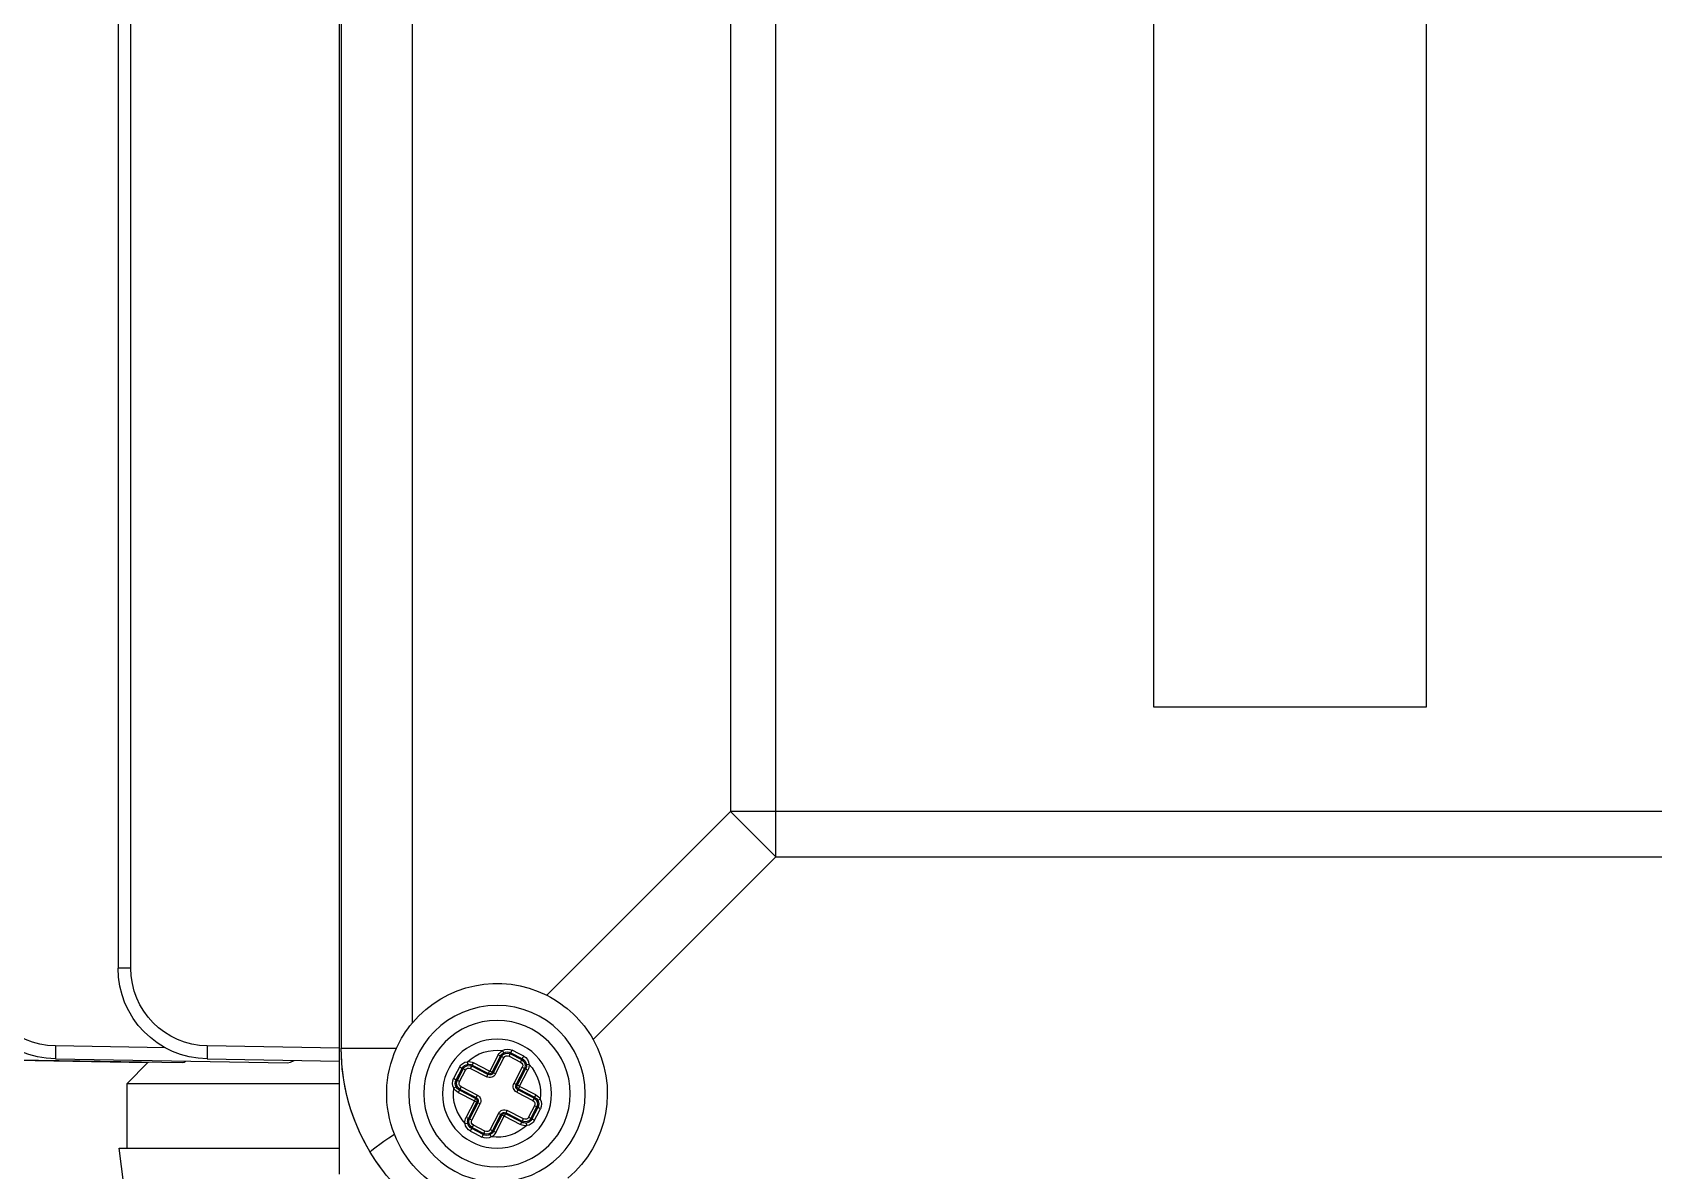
# Model space of a CAD drawing. Header units: millimetres. Extents: x -225363 to 347188, y -782467 to 813415.
# Drawn here: x 50924.2 to 50986.6, y 20569.3 to 20613.1 of the extents above; entities that cross this region are included whole.
import ezdxf

# ---------------------------------------------------------------- set-up
doc = ezdxf.new("R2010")
doc.units = ezdxf.units.MM

# ---------------------------------------------------------------- blocks, each defined once
blk = doc.blocks.new('MB bom')
at = {"color": 8, "linetype": 'Continuous'}
for p, q in [((-199007.62, 638613.284), (-199007.62, 638690.176)), ((-199005.877, 638690.176), (-199005.877, 638613.284)), ((-198937.351, 638638.342), (-199001.851, 638638.341)), ((-199001.851, 638638.341), (-199001.851, 638627.841)), ((-199001.851, 638627.841), (-198937.351, 638627.842)), ((-199014.661, 638606.242), (-199007.62, 638613.284)), ((-199007.62, 638613.284), (-199005.877, 638613.284)), ((-199007.62, 638613.284), (-199007.403, 638613.065)), ((-199007.403, 638613.065), (-199007.185, 638612.847)), ((-199005.877, 638613.284), (-198933.324, 638613.284)), ((-199005.877, 638613.284), (-199005.877, 638611.54)), ((-199007.185, 638612.847), (-199006.968, 638612.629)), ((-199006.968, 638612.629), (-199006.75, 638612.41)), ((-199006.75, 638612.41), (-199006.532, 638612.192)), ((-199006.532, 638612.192), (-199006.313, 638611.975)), ((-199006.313, 638611.975), (-199006.095, 638611.757)), ((-199006.095, 638611.757), (-199005.877, 638611.54)), ((-199005.877, 638611.54), (-199012.957, 638604.46)), ((-198933.324, 638611.541), (-199005.877, 638611.54)), ((-199017.978, 638603.686), (-199017.88, 638603.671)), ((-199017.776, 638603.985), (-199017.597, 638604.075)), ((-199017.776, 638603.985), (-199017.767, 638603.967)), ((-199017.767, 638603.967), (-199017.758, 638603.95)), ((-199017.758, 638603.95), (-199017.749, 638603.934)), ((-199017.749, 638603.934), (-199017.742, 638603.92)), ((-199017.742, 638603.92), (-199017.735, 638603.908)), ((-199017.735, 638603.908), (-199017.73, 638603.898)), ((-199017.73, 638603.898), (-199017.726, 638603.892)), ((-199017.726, 638603.892), (-199017.725, 638603.889)), ((-199017.28, 638604.118), (-199017.725, 638603.889)), ((-199017.704, 638603.849), (-199017.725, 638603.889)), ((-199017.704, 638603.849), (-199017.26, 638604.078)), ((-199017.704, 638603.849), (-199017.658, 638603.76)), ((-199017.214, 638603.989), (-199017.658, 638603.76)), ((-199017.597, 638604.075), (-199017.329, 638604.215)), ((-199017.329, 638604.215), (-199017.32, 638604.197)), ((-199017.32, 638604.197), (-199017.311, 638604.18)), ((-199017.311, 638604.18), (-199017.303, 638604.164)), ((-199017.303, 638604.164), (-199017.296, 638604.15)), ((-199017.296, 638604.15), (-199017.289, 638604.137)), ((-199017.289, 638604.137), (-199017.285, 638604.128)), ((-199017.285, 638604.128), (-199017.282, 638604.121)), ((-199017.282, 638604.121), (-199017.28, 638604.118)), ((-199017.26, 638604.078), (-199017.28, 638604.118)), ((-199017.26, 638604.078), (-199017.214, 638603.989)), ((-199016.927, 638603.972), (-199017.016, 638603.926)), ((-199016.694, 638603.302), (-199017.016, 638603.926)), ((-199016.966, 638604.206), (-199017.012, 638604.117)), ((-199016.927, 638603.972), (-199016.887, 638603.992)), ((-199016.927, 638603.972), (-199016.606, 638603.348)), ((-199016.798, 638604.038), (-199016.887, 638603.992)), ((-199016.565, 638603.368), (-199016.887, 638603.992)), ((-199016.798, 638604.038), (-199016.477, 638603.414)), ((-199016.465, 638603.41), (-199015.842, 638603.732)), ((-199015.796, 638603.643), (-199016.42, 638603.322)), ((-199016.399, 638603.282), (-199015.775, 638603.603)), ((-199015.796, 638603.643), (-199015.842, 638603.732)), ((-199015.775, 638603.603), (-199015.796, 638603.643)), ((-199015.729, 638603.515), (-199015.775, 638603.603)), ((-199015.623, 638603.673), (-199015.61, 638603.772)), ((-199017.939, 638603.45), (-199017.85, 638603.496)), ((-199017.617, 638602.826), (-199017.939, 638603.45)), ((-199017.81, 638603.516), (-199017.85, 638603.496)), ((-199017.85, 638603.496), (-199017.529, 638602.872)), ((-199017.81, 638603.516), (-199017.722, 638603.562)), ((-199017.489, 638602.892), (-199017.81, 638603.516)), ((-199017.722, 638603.562), (-199017.4, 638602.938)), ((-199016.606, 638603.348), (-199016.694, 638603.302)), ((-199016.606, 638603.348), (-199016.565, 638603.368)), ((-199016.477, 638603.414), (-199016.565, 638603.368)), ((-199016.465, 638603.41), (-199016.42, 638603.322)), ((-199016.399, 638603.282), (-199016.42, 638603.322)), ((-199016.399, 638603.282), (-199016.353, 638603.193)), ((-199015.729, 638603.515), (-199016.353, 638603.193)), ((-199015.531, 638603.451), (-199015.443, 638603.497)), ((-199015.302, 638603.007), (-199015.531, 638603.451)), ((-199015.443, 638603.497), (-199015.403, 638603.518)), ((-199015.443, 638603.497), (-199015.214, 638603.053)), ((-199015.403, 638603.518), (-199015.4, 638603.519)), ((-199015.174, 638603.073), (-199015.403, 638603.518)), ((-199015.4, 638603.519), (-199015.393, 638603.523)), ((-199015.393, 638603.523), (-199015.384, 638603.528)), ((-199015.384, 638603.528), (-199015.372, 638603.535)), ((-199015.372, 638603.535), (-199015.357, 638603.542)), ((-199015.357, 638603.542), (-199015.341, 638603.551)), ((-199015.341, 638603.551), (-199015.324, 638603.56)), ((-199015.324, 638603.56), (-199015.307, 638603.569)), ((-199015.307, 638603.569), (-199015.216, 638603.39)), ((-199015.302, 638603.007), (-199015.214, 638603.053)), ((-199015.216, 638603.39), (-199015.076, 638603.122)), ((-199015.214, 638603.053), (-199015.174, 638603.073)), ((-199015.174, 638603.073), (-199015.17, 638603.075)), ((-199015.17, 638603.075), (-199015.164, 638603.078)), ((-199015.164, 638603.078), (-199015.154, 638603.082)), ((-199015.154, 638603.082), (-199015.142, 638603.089)), ((-199015.142, 638603.089), (-199015.127, 638603.096)), ((-199015.127, 638603.096), (-199015.111, 638603.104)), ((-199015.111, 638603.104), (-199015.094, 638603.113)), ((-199015.094, 638603.113), (-199015.076, 638603.122)), ((-199018.245, 638602.493), (-199017.621, 638602.815)), ((-199018.245, 638602.493), (-199018.199, 638602.404)), ((-199017.575, 638602.726), (-199018.199, 638602.404)), ((-199018.179, 638602.364), (-199018.199, 638602.404)), ((-199018.179, 638602.364), (-199017.555, 638602.686)), ((-199018.179, 638602.364), (-199018.133, 638602.276)), ((-199017.509, 638602.597), (-199018.133, 638602.276)), ((-199017.621, 638602.815), (-199017.575, 638602.726)), ((-199017.617, 638602.826), (-199017.529, 638602.872)), ((-199017.555, 638602.686), (-199017.575, 638602.726)), ((-199017.555, 638602.686), (-199017.509, 638602.597)), ((-199017.489, 638602.892), (-199017.529, 638602.872)), ((-199017.489, 638602.892), (-199017.4, 638602.938)), ((-199015.989, 638602.487), (-199015.366, 638602.809)), ((-199015.989, 638602.487), (-199015.944, 638602.399)), ((-199015.32, 638602.72), (-199015.944, 638602.399)), ((-199015.944, 638602.399), (-199015.923, 638602.358)), ((-199015.923, 638602.358), (-199015.299, 638602.68)), ((-199015.923, 638602.358), (-199015.877, 638602.27)), ((-199015.254, 638602.591), (-199015.877, 638602.27)), ((-199015.366, 638602.809), (-199015.32, 638602.72)), ((-199015.32, 638602.72), (-199015.299, 638602.68)), ((-199015.299, 638602.68), (-199015.254, 638602.591)), ((-199015.175, 638602.803), (-199015.087, 638602.757)), ((-199018.422, 638601.963), (-199018.404, 638601.972)), ((-199018.282, 638601.695), (-199018.422, 638601.963)), ((-199018.415, 638602.322), (-199018.326, 638602.277)), ((-199018.404, 638601.972), (-199018.387, 638601.98)), ((-199018.387, 638601.98), (-199018.371, 638601.989)), ((-199018.371, 638601.989), (-199018.357, 638601.996)), ((-199018.357, 638601.996), (-199018.344, 638602.002)), ((-199018.344, 638602.002), (-199018.335, 638602.007)), ((-199018.335, 638602.007), (-199018.328, 638602.01)), ((-199018.328, 638602.01), (-199018.325, 638602.011)), ((-199018.285, 638602.032), (-199018.325, 638602.011)), ((-199018.325, 638602.011), (-199018.096, 638601.567)), ((-199018.285, 638602.032), (-199018.196, 638602.077)), ((-199018.056, 638601.587), (-199018.285, 638602.032)), ((-199018.196, 638602.077), (-199017.967, 638601.633)), ((-199017.769, 638601.57), (-199017.145, 638601.891)), ((-199017.099, 638601.803), (-199017.723, 638601.481)), ((-199017.703, 638601.441), (-199017.079, 638601.763)), ((-199017.145, 638601.891), (-199017.099, 638601.803)), ((-199017.099, 638601.803), (-199017.079, 638601.763)), ((-199017.079, 638601.763), (-199017.033, 638601.674)), ((-199016.893, 638601.737), (-199016.933, 638601.716)), ((-199016.804, 638601.783), (-199016.893, 638601.737)), ((-199016.571, 638601.113), (-199016.893, 638601.737)), ((-199016.804, 638601.783), (-199016.483, 638601.159)), ((-199016.098, 638602.146), (-199016.01, 638602.192)), ((-199015.777, 638601.523), (-199016.098, 638602.146)), ((-199016.01, 638602.192), (-199015.97, 638602.213)), ((-199016.01, 638602.192), (-199015.688, 638601.568)), ((-199015.97, 638602.213), (-199015.881, 638602.258)), ((-199015.648, 638601.589), (-199015.97, 638602.213)), ((-199015.881, 638602.258), (-199015.559, 638601.635)), ((-199018.191, 638601.516), (-199018.282, 638601.695)), ((-199018.191, 638601.516), (-199018.174, 638601.525)), ((-199018.174, 638601.525), (-199018.157, 638601.534)), ((-199018.157, 638601.534), (-199018.141, 638601.542)), ((-199018.141, 638601.542), (-199018.127, 638601.55)), ((-199018.127, 638601.55), (-199018.115, 638601.556)), ((-199018.115, 638601.556), (-199018.105, 638601.561)), ((-199018.105, 638601.561), (-199018.099, 638601.565)), ((-199018.099, 638601.565), (-199018.096, 638601.567)), ((-199018.056, 638601.587), (-199018.096, 638601.567)), ((-199018.056, 638601.587), (-199017.967, 638601.633)), ((-199017.895, 638601.313), (-199017.88, 638601.412)), ((-199017.723, 638601.481), (-199017.769, 638601.57)), ((-199017.723, 638601.481), (-199017.703, 638601.441)), ((-199017.657, 638601.352), (-199017.703, 638601.441)), ((-199017.033, 638601.674), (-199017.657, 638601.352)), ((-199016.933, 638601.716), (-199017.022, 638601.67)), ((-199016.7, 638601.047), (-199017.022, 638601.67)), ((-199016.933, 638601.716), (-199016.611, 638601.092)), ((-199016.571, 638601.113), (-199016.611, 638601.092)), ((-199016.483, 638601.159), (-199016.571, 638601.113)), ((-199016.284, 638601.095), (-199015.84, 638601.324)), ((-199016.284, 638601.095), (-199016.239, 638601.007)), ((-199015.794, 638601.236), (-199016.239, 638601.007)), ((-199016.218, 638600.967), (-199015.774, 638601.196)), ((-199015.723, 638601.1), (-199015.901, 638601.01)), ((-199015.84, 638601.324), (-199015.794, 638601.236)), ((-199015.794, 638601.236), (-199015.774, 638601.196)), ((-199015.777, 638601.523), (-199015.688, 638601.568)), ((-199015.774, 638601.196), (-199015.772, 638601.193)), ((-199015.772, 638601.193), (-199015.768, 638601.186)), ((-199015.768, 638601.186), (-199015.763, 638601.177)), ((-199015.763, 638601.177), (-199015.757, 638601.165)), ((-199015.757, 638601.165), (-199015.749, 638601.15)), ((-199015.749, 638601.15), (-199015.741, 638601.134)), ((-199015.741, 638601.134), (-199015.732, 638601.117)), ((-199015.732, 638601.117), (-199015.723, 638601.1)), ((-199015.688, 638601.568), (-199015.648, 638601.589)), ((-199015.648, 638601.589), (-199015.559, 638601.635)), ((-199015.618, 638601.415), (-199015.52, 638601.401)), ((-199016.611, 638601.092), (-199016.7, 638601.047)), ((-199016.485, 638600.966), (-199016.531, 638600.878)), ((-199016.239, 638601.007), (-199016.218, 638600.967)), ((-199016.218, 638600.967), (-199016.217, 638600.963)), ((-199016.217, 638600.963), (-199016.214, 638600.957)), ((-199016.214, 638600.957), (-199016.209, 638600.947)), ((-199016.209, 638600.947), (-199016.203, 638600.935)), ((-199016.203, 638600.935), (-199016.195, 638600.92)), ((-199016.195, 638600.92), (-199016.187, 638600.904)), ((-199016.187, 638600.904), (-199016.179, 638600.887)), ((-199016.179, 638600.887), (-199016.17, 638600.87)), ((-199015.901, 638601.01), (-199016.17, 638600.87)), ((-199014.025, 638599.28), (-198925.176, 638599.28)), ((-199015, 638596.541), (-199015, 638598.668)), ((-199018.796, 638597.886), (-199018.698, 638598.021)), ((-199018.698, 638598.021), (-199018.585, 638598.186)), ((-199018.585, 638598.186), (-199018.457, 638598.376)), ((-199018.457, 638598.376), (-199018.315, 638598.59)), ((-199019.004, 638597.656), (-199018.981, 638597.664)), ((-199018.981, 638597.664), (-199018.938, 638597.706)), ((-199018.938, 638597.706), (-199018.876, 638597.78)), ((-199018.876, 638597.78), (-199018.796, 638597.886)), ((-199019.851, 638596.475), (-198914.151, 638596.475)), ((-199018.851, 638587.991), (-199018.851, 638596.475)), ((-199016.351, 638588.291), (-199016.351, 638596.475)), ((-199015.411, 638591.38), (-199015.5, 638596.475)), ((-198924.2, 638596.542), (-199015, 638596.541)), ((-199015, 638596.475), (-199014.911, 638591.38)), ((-199015.567, 638594.467), (-199015.541, 638594.582)), ((-199015.411, 638585.53), (-199015.567, 638594.467)), ((-199015.541, 638594.582), (-199015.469, 638594.73)), ((-199015.401, 638591.379), (-199015.411, 638591.38)), ((-199015.373, 638591.378), (-199015.401, 638591.379)), ((-199015.327, 638591.377), (-199015.373, 638591.378)), ((-199015.264, 638591.377), (-199015.327, 638591.377)), ((-199015.189, 638591.377), (-199015.264, 638591.377)), ((-199015.102, 638591.378), (-199015.189, 638591.377)), ((-199015.008, 638591.379), (-199015.102, 638591.378)), ((-199014.911, 638591.38), (-199015.008, 638591.379)), ((-199041.473, 638590.768), (-199018.851, 638587.991)), ((-199015.552, 638590.426), (-199015.531, 638590.484)), ((-199015.531, 638590.484), (-199015.498, 638590.535)), ((-199015.411, 638582.33), (-199015.552, 638590.426)), ((-199014.985, 638589.767), (-199014.911, 638585.53)), ((-199016.351, 638588.291), (-199015.548, 638589.094)), ((-199015.548, 638589.096), (-199015.53, 638589.115)), ((-199015.411, 638581.23), (-199015.548, 638589.096)), ((-199015.53, 638589.115), (-199015.529, 638589.116)), ((-199018.851, 638588.291), (-199016.351, 638588.291)), ((-199011.911, 638588.433), (-198919.79, 638588.433)), ((-199011.911, 638588.433), (-199011.911, 638587.941)), ((-198919.79, 638587.941), (-199011.911, 638587.941)), ((-199015.401, 638585.529), (-199015.411, 638585.53)), ((-199015.373, 638585.528), (-199015.401, 638585.529)), ((-199015.327, 638585.527), (-199015.373, 638585.528)), ((-199015.264, 638585.527), (-199015.327, 638585.527)), ((-199015.189, 638585.527), (-199015.264, 638585.527)), ((-199015.102, 638585.528), (-199015.189, 638585.527)), ((-199015.008, 638585.529), (-199015.102, 638585.528)), ((-199014.911, 638585.53), (-199015.008, 638585.529))]:
    blk.add_line(p, q, dxfattribs=at)
for radius in [3.4, 2.823, 2.101]:
    blk.add_circle((-199016.751, 638602.541), radius, dxfattribs=at)
for centre, radius, start, end in [((-199016.75, 638602.541), 4.25, 60.55891, 140.12168), ((-199016.75, 638602.541), 4.25, 26.83207, 60.55891), ((-199017.155, 638603.886), 0.372, 59.32725, 117.78646), ((-199016.751, 638602.541), 1.678, 47.16754, 97.34982), ((-199016.75, 638602.541), 4.25, 309.87899, 26.83207), ((-199016.751, 638602.541), 1.678, 137.00357, 187.51532), ((-199017.591, 638603.629), 0.392, 171.70528, 207.27299), ((-199017.61, 638603.654), 0.37, 116.59063, 175.04308), ((-199017.591, 638603.629), 0.292, 171.70528, 207.27299), ((-199017.591, 638603.629), 0.292, 117.24127, 171.61038), ((-199017.591, 638603.629), 0.247, 117.27299, 207.27299), ((-199017.591, 638603.629), 0.147, 117.27299, 207.27299), ((-199017.146, 638603.857), 0.293, 62.68424, 117.21343), ((-199017.147, 638603.858), 0.247, 27.27299, 117.27299), ((-199017.147, 638603.858), 0.147, 27.27299, 117.27299), ((-199017.147, 638603.858), 0.292, 27.27299, 62.49728), ((-199017.147, 638603.858), 0.392, 27.27299, 62.49728), ((-199015.662, 638603.384), 0.392, 82.3505, 117.27299), ((-199015.662, 638603.384), 0.292, 82.3505, 117.27299), ((-199015.662, 638603.384), 0.247, 27.27299, 117.27299), ((-199015.663, 638603.384), 0.292, 27.24202, 82.24976), ((-199015.638, 638603.403), 0.37, 26.59558, 85.71768), ((-199016.469, 638603.418), 0.253, 207.27299, 297.27299), ((-199016.469, 638603.418), 0.153, 207.27299, 297.27299), ((-199016.469, 638603.418), 0.108, 207.27299, 297.27299), ((-199016.469, 638603.418), 0.00837, 207.27299, 297.27299), ((-199015.662, 638603.384), 0.147, 27.27299, 117.27299), ((-199015.433, 638602.94), 0.147, 297.27299, 27.27299), ((-199015.433, 638602.94), 0.247, 297.27299, 27.27299), ((-199015.434, 638602.939), 0.293, 332.38604, 27.21415), ((-199015.406, 638602.948), 0.372, 329.00634, 27.77238), ((-199018.065, 638602.145), 0.392, 117.27299, 153.14806), ((-199018.065, 638602.145), 0.292, 117.27299, 153.14806), ((-199018.065, 638602.145), 0.247, 117.27299, 207.27299), ((-199017.625, 638602.822), 0.00837, 297.27299, 27.27299), ((-199017.625, 638602.822), 0.108, 297.27299, 27.27299), ((-199017.625, 638602.822), 0.153, 297.27299, 27.27299), ((-199017.625, 638602.822), 0.253, 297.27299, 27.27299), ((-199015.874, 638602.262), 0.253, 117.27299, 207.27299), ((-199015.874, 638602.262), 0.153, 117.27299, 207.27299), ((-199015.874, 638602.262), 0.108, 117.27299, 207.27299), ((-199016.751, 638602.541), 1.678, 317.19617, 7.37845), ((-199015.433, 638602.94), 0.292, 297.27299, 332.19549), ((-199015.433, 638602.94), 0.392, 297.27299, 332.19549), ((-199018.093, 638602.136), 0.372, 150.00973, 207.78974), ((-199018.064, 638602.145), 0.293, 153.32952, 207.2139), ((-199018.065, 638602.145), 0.147, 117.27299, 207.27299), ((-199017.029, 638601.667), 0.253, 27.27299, 117.27299), ((-199017.029, 638601.667), 0.153, 27.27299, 117.27299), ((-199017.029, 638601.667), 0.108, 27.27299, 117.27299), ((-199015.874, 638602.262), 0.00837, 117.27299, 207.27299), ((-199017.861, 638601.681), 0.37, 206.57716, 264.71535), ((-199017.836, 638601.701), 0.292, 207.24242, 261.30613), ((-199017.836, 638601.7), 0.247, 207.27299, 297.27299), ((-199017.836, 638601.7), 0.147, 207.27299, 297.27299), ((-199017.836, 638601.7), 0.392, 261.39793, 297.27299), ((-199016.751, 638602.541), 1.678, 227.03067, 277.54242), ((-199017.836, 638601.7), 0.292, 261.39793, 297.27299), ((-199017.029, 638601.667), 0.00837, 27.27299, 117.27299), ((-199016.352, 638601.226), 0.247, 207.27299, 297.27299), ((-199016.352, 638601.226), 0.147, 207.27299, 297.27299), ((-199015.907, 638601.455), 0.147, 297.27299, 27.27299), ((-199015.907, 638601.455), 0.247, 297.27299, 27.27299), ((-199015.908, 638601.456), 0.292, 297.24317, 351.95112), ((-199015.888, 638601.431), 0.37, 296.58199, 355.39627), ((-199015.907, 638601.455), 0.292, 352.04871, 27.27299), ((-199015.907, 638601.455), 0.392, 352.04871, 27.27299), ((-199016.75, 638602.541), 4.25, 205.14792, 248.38417), ((-199016.352, 638601.226), 0.392, 207.27299, 242.84071), ((-199016.352, 638601.226), 0.292, 207.27299, 242.84071), ((-199016.343, 638601.199), 0.372, 239.68265, 297.77562), ((-199016.352, 638601.227), 0.293, 243.02578, 297.21455), ((-199015, 638604.291), 7.749, 213.39961, 238.89232), ((-199016.75, 638602.541), 4.25, 294.30766, 309.87899), ((-199016.75, 638602.541), 4.25, 248.38417, 294.30766), ((-199015.001, 638604.291), 7.749, 233.82269, 270), ((-199015, 638604.291), 7.749, 238.89232, 270.00033), ((-199011.911, 638591.441), 3.5, 181, 270), ((-199011.911, 638591.433), 3, 181, 270), ((-199011.911, 638585.591), 3.5, 181, 270), ((-199011.911, 638585.583), 3, 181, 270)]:
    blk.add_arc(centre, radius, start, end, dxfattribs=at)
blk = doc.blocks.new('PMBCB')
h = blk.add_hatch()
h.set_pattern_fill('BTCT2', color=8, scale=30, pattern_type=2)
h.set_pattern_definition([(50, (-27194.2, -11189.96), (215.17805, -18.8256), [22.5, -247.5]), (355, (-27194.2, -11189.96), (-41.6254, 225.6576), [18, -198]), (100.4514, (-27176.26, -11191.53), (173.5528, 206.8319), [19.122, -210.3426]), (46.1842, (-27194.2, -11129.96), (320.1723, -49.6557), [33.75, -371.25]), (96.6356, (-27167.5, -11134.1), (280.3988, 292.2354), [28.683, -315.514]), (351.1842, (-27194.2, -11129.96), (280.3986, 292.2356), [27, -297]), (21, (-27164.2, -11144.96), (179.0721, -120.7857), [22.5, -247.5]), (326, (-27164.2, -11144.96), (72.9946, 217.545), [18, -198]), (71.4514, (-27149.27, -11155.03), (252.0668, 96.7591), [19.122, -210.3426]), (37.5, (-27194.194, -11189.96), (3.64796, 99.86816), [0, -195.6, 0, -201, 0, -198.75]), (7.5, (-27194.19, -11189.96), (78.92086, 118.3235), [0, -114.6, 0, -191.1, 0, -75.75]), (327.5, (-27261.094, -11189.96), (160.14673, -6.76646), [0, -75, 0, -234, 0, -310.5]), (317.5, (-27291.1, -11189.96), (174.95585, 30.0315), [0, -97.5, 0, -155.4, 0, -220.5]), (45, (-27194.19, -11189.96), (-63.6396, 63.6396), []), (45, (-27194.19, -11168.96), (-63.6396, 63.6396), [])])
h.paths.add_polyline_path([(6600, 2700), (-2900, 2700), (-2900, -200), (6600, -200)])
h.paths.add_polyline_path([(5000, 2500), (5000, 0), (0, 0), (0, 2500)], flags=16)
h.paths.add_polyline_path([(5200, 2500), (6400, 2500), (6400, 0), (5200, 0)], flags=16)
h.paths.add_polyline_path([(-200, 2500), (-200, 0), (-2700, 0), (-2700, 2500)], flags=16)
h.paths.add_polyline_path([(5350.968, 389.341), (6075.73, 389.341), (6075.73, 539.341), (5350.968, 539.341)], flags=0)
h.paths.add_polyline_path([(5451.738, 547.351), (5986.024, 547.351), (5986.024, 775.923), (5451.738, 775.923)], flags=0)
h.paths.add_polyline_path([(4155.052, 389.341), (4879.814, 389.341), (4879.814, 539.341), (4155.052, 539.341)], flags=0)
h.paths.add_polyline_path([(4255.822, 547.351), (4790.108, 547.351), (4790.108, 775.923), (4255.822, 775.923)], flags=0)
h.paths.add_polyline_path([(-1032.124, 389.341), (-307.362, 389.341), (-307.362, 539.341), (-1032.124, 539.341)], flags=0)
h.paths.add_polyline_path([(-931.354, 547.351), (-397.069, 547.351), (-397.069, 775.923), (-931.354, 775.923)], flags=0)
at = {"color": 8, "xscale": -0.998699011935332, "yscale": 0.998699011935332, "zscale": 0.998699011935332, "rotation": 270}
blk.add_blockref('MB bom', (-637462.743, 200790.955), dxfattribs=at)

msp = doc.modelspace()

# ---------------------------------------------------------------- block references
msp.add_blockref('PMBCB', (50633.078, 18539.09))

doc.saveas('drawing.dxf')
